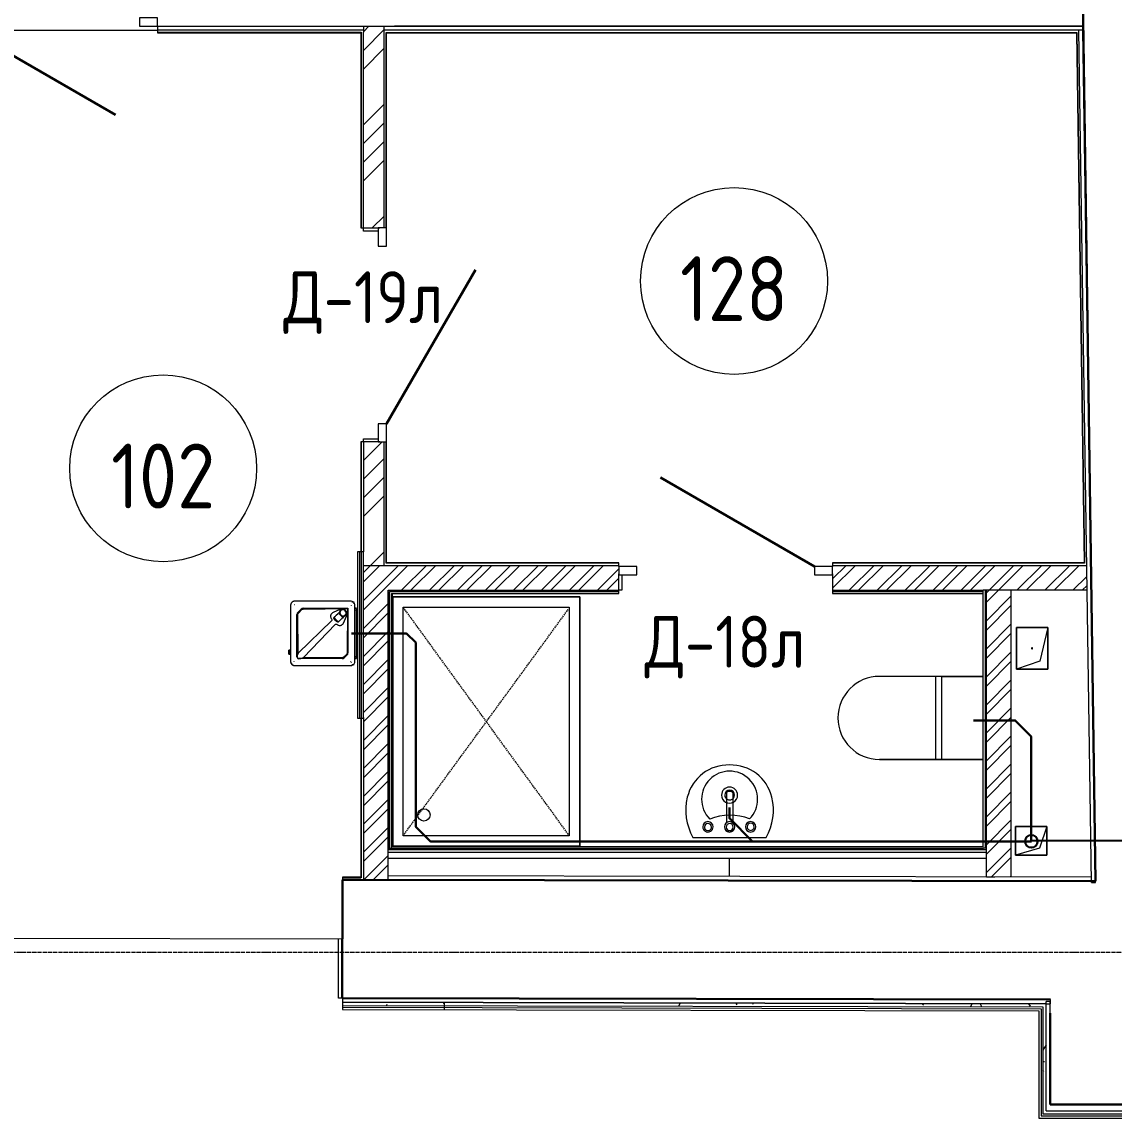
# Model space of a CAD drawing. Header units: millimetres. Extents: x -10178924 to 11692288, y -947381 to 58396.
# Drawn here: x 33007 to 38266, y -79722 to -74444 of the extents above; entities that cross this region are included whole.
import ezdxf

# ---------------------------------------------------------------- set-up
doc = ezdxf.new("R2010")
doc.units = ezdxf.units.MM
doc.linetypes.add('ADSK_Линия сетки', pattern=[25, 20, -2.5, 0, -2.5])
doc.linetypes.add('HIDDEN', pattern=[9.525, 6.35, -3.175])
for name, color, linetype, lineweight in [('!К1', 32, 'Continuous', 30), ('Аннотация', 7, 'Continuous', 18), ('Двери', 7, 'Continuous', 9), ('Марки дверей', 7, 'Continuous', 20), ('Обобщенные модели', 7, 'Continuous', 18), ('Оси', 253, 'Continuous', 9), ('Перекрытие', 7, 'Continuous', 18), ('Сантехника', 7, 'Continuous', 18), ('Стены внутренние', 7, 'Continuous', 18), ('Стены несущие', 7, 'Continuous', 30), ('Стены отделка', 7, 'Continuous', 30), ('Стены перегородки', 7, 'Continuous', 30), ('Стены штриховка', 7, 'Continuous', 9), ('ШТРИХОВКА', 252, 'Continuous', 15)]:
    doc.layers.add(name, color=color, linetype=linetype, lineweight=lineweight)
doc.layers.add('Линии', color=7, linetype='Continuous', lineweight=9, true_color=0x00a600)
doc.styles.add('GOST Common', font='GOST_Common.ttf', dxfattribs={"width": 0.9, "height": 350})
doc.styles.add('GOST Common_2', font='GOST_Common.ttf', dxfattribs={"width": 0.9, "height": 250})
pattern_1 = [(0, (0, -66749.99), (406.4, 101.6), [33.528, -271.272, 33.528, -271.272, -1625.6]), (0, (0, -66749.99), (406.4, 101.6), [-609.6, 33.528, -576.072, 33.528, -271.272, -711.2]), (0, (0, -66749.99), (406.4, 101.6), [-1524, 33.528, -169.672, 33.528, -474.472]), (120, (152.4, -66699.19), (-291.18818, 301.15272), [33.528, -271.272, 33.528, -271.272, -1625.6]), (120, (152.4, -66699.19), (-291.18818, 301.15272), [-609.6, 33.528, -576.072, 33.528, -271.272, -711.2]), (120, (152.4, -66699.19), (-291.18818, 301.15272), [-1524, 33.528, -169.672, 33.528, -474.472]), (240, (203.2, -66495.99), (-115.21182, -402.75272), [33.528, -271.272, 33.528, -271.272, -1625.6]), (240, (203.2, -66495.99), (-115.21182, -402.75272), [-609.6, 33.528, -576.072, 33.528, -271.272, -711.2]), (240, (203.2, -66495.99), (-115.21182, -402.75272), [-1524, 33.528, -169.672, 33.528, -474.472])]

# ---------------------------------------------------------------- blocks, each defined once
blk = doc.blocks.new('оси')
at = {"layer": 'Оси', "linetype": 'ADSK_Линия сетки'}
blk.add_line((-3614.3, 15100), (62615.4, 15100), dxfattribs=at)
blk = doc.blocks.new('АС_Дверь_Однопольная_Алюминиевая - 1030х2200 алюм ост с мат_плёнкой Д18л-3421863-План 1-го этажа')
at = {"layer": 'Двери'}
for p, q in [((-303, -17.5), (-390, -17.5)), ((-390, -17.5), (-390, -57.5)), ((-303, -57.5), (-303, -17.5)), ((640, -17.5), (553, -17.5)), ((553, -17.5), (553, -57.5)), ((640, -57.5), (640, -17.5)), ((-390, -57.5), (-303, -57.5)), ((553, -57.5), (640, -57.5))]:
    blk.add_line(p, q, dxfattribs=at)
at = {"layer": 'Двери', "lineweight": 30}
blk.add_line((-303, -57.5), (438.3, -485.5), dxfattribs=at)
blk = doc.blocks.new('SND_2D_Унитаз1 - 700x400-610750-План 1-го этажа')
at = {"layer": 'Сантехника'}
for p, q in [((-200, 180), (-200, -320)), ((-200, -20), (-200, 180)), ((200, -320), (200, 180)), ((200, 180), (200, -20)), ((-200, -20), (-200, -320)), ((200, -20), (-200, -20)), ((-200, -50), (200, -50)), ((200, -20), (200, -320))]:
    blk.add_line(p, q, dxfattribs=at)
blk.add_arc((0, -320), 200, 180, 360, dxfattribs=at)
blk.add_arc((0, -320), 200, 180, 360, dxfattribs=at)
blk = doc.blocks.new('Shower Tray _1_ - 900 x 1200mm Wide-661722-План 1-го этажа')
at = {"layer": 'Сантехника'}
for p, q in [((-600, 450), (-600, -450)), ((600, 450), (-600, 450)), ((-600, -450), (-600, 450)), ((-600, 450), (600, 450)), ((600, -450), (600, 450)), ((600, 450), (600, -450)), ((-550, -400), (-550, 400)), ((-550, 400), (550, 400)), ((550, 400), (550, -400)), ((550, -400), (-550, -400)), ((-600, -450), (600, -450)), ((600, -450), (-600, -450))]:
    blk.add_line(p, q, dxfattribs=at)
at = {"layer": 'Сантехника', "color": 8, "linetype": 'HIDDEN', "lineweight": 9, "true_color": 0x808080}
for p, q in [((-550, -400), (550, 400)), ((-550, 400), (539.3, -394.7))]:
    blk.add_line(p, q, dxfattribs=at)
at = {"layer": 'Сантехника'}
blk.add_circle((-450, 300), 30, dxfattribs=at)
blk = doc.blocks.new('Sink - Cloakroom - 440 x 350mm-657933-План 1-го этажа')
at = {"layer": 'Сантехника'}
for p, q in [((176.5, 0), (-176.5, 0)), ((176.5, 0), (-176.5, 0)), ((-15, -214.9), (-15, -70.7)), ((15, -214.9), (15, -70.7))]:
    blk.add_line(p, q, dxfattribs=at)
for centre, radius, start, end in [((53.3, -130.8), 264.4, 150.3649, 193.6351), ((-53.3, -130.8), 264.4, 346.3649, 29.6351), ((53.3, -130.8), 264.4, 150.3649, 193.6351), ((-101.3, -50.7), 25, 0, 180), ((-101.3, -50.7), 25, 180, 0), ((-101.3, -50.7), 17, 360, 180), ((-101.3, -50.7), 17, 180, 360), ((0, -50.7), 25, 0, 180), ((0, -50.7), 25, 180, 0), ((-0.8, -49.2), 16.8, 90, 270), ((-0.8, -49.2), 16.8, 270, 90), ((104.3, -50.7), 25, 360, 180), ((104.3, -50.7), 25, 180, 360), ((104.3, -49.7), 17, 360, 180), ((104.3, -49.7), 17, 180, 360), ((-53.3, -130.8), 264.4, 346.3649, 29.6351), ((0, -183.6), 135, 135.4629, 45.0556), ((-1.6, 160.3), 266.6, 249.1986, 291.3199), ((-5.9, -145.1), 203.5, 193.6351, 271.6558), ((-5.9, -145.1), 203.5, 193.6351, 271.6558), ((0, -203.6), 38.6, 360, 180), ((0, -203.6), 38.6, 180, 360), ((0, -203.6), 23.5, 360, 180), ((0, -203.6), 23.5, 180, 360), ((5.9, -145.1), 203.5, 268.3442, 346.3649), ((5.9, -145.1), 203.5, 268.3442, 346.3649)]:
    blk.add_arc(centre, radius, start, end, dxfattribs=at)
blk.add_ellipse((0, -214.9), major_axis=(-15, 0), ratio=0.428525, start_param=0, end_param=3.141593, dxfattribs=at)
blk = doc.blocks.new('АС_Дверь_Однопольная_Алюминиевая - 1000х2100 алюм ост Д27л EIW30-6531411-План 1-го этажа')
at = {"layer": 'Двери'}
for p, q in [((-303, -20), (-390, -20)), ((-390, -20), (-390, -60)), ((-303, -60), (-303, -20)), ((640, -20), (553, -20)), ((553, -20), (553, -60)), ((640, -60), (640, -20)), ((-390, -60), (-303, -60)), ((553, -60), (640, -60))]:
    blk.add_line(p, q, dxfattribs=at)
at = {"layer": 'Двери', "lineweight": 30}
blk.add_line((-303, -60), (438.3, -488), dxfattribs=at)
blk = doc.blocks.new('GM_Отверстие прямоугольное _в плите_ - Отверстие-1433287-План 1-го этажа')
at = {"layer": 'Обобщенные модели'}
for p, q in [((-75, -69.3), (-75, 69.3)), ((-75, 69.3), (75, 69.3)), ((75, 69.3), (-75, 69.3)), ((-75, 69.3), (-75, -69.3)), ((-40.4, 34.6), (75, 69.3)), ((75, 69.3), (75, -69.3)), ((75, -69.3), (75, 69.3)), ((-75, -69.3), (-40.4, 34.6)), ((75, -69.3), (-75, -69.3)), ((-75, -69.3), (75, -69.3))]:
    blk.add_line(p, q, dxfattribs=at)
for start, end in [(360, 180), (180, 360), (60, 165), (300, 360), (195, 270)]:
    blk.add_arc((0, 0), 2.5, start, end, dxfattribs=at)
blk = doc.blocks.new('GM_Отверстие прямоугольное _в плите_ - Отверстие-1433288-План 1-го этажа')
at = {"layer": 'Обобщенные модели'}
for p, q in [((-75, -100), (-75, 100)), ((-75, 100), (75, 100)), ((75, 100), (-75, 100)), ((-75, 100), (-75, -100)), ((-75, -100), (-37.5, 62.5)), ((-37.5, 62.5), (75, 100)), ((75, 100), (75, -100)), ((75, -100), (75, 100)), ((75, -100), (-75, -100)), ((-75, -100), (75, -100))]:
    blk.add_line(p, q, dxfattribs=at)
for start, end in [(360, 180), (180, 360), (60, 165), (300, 360), (195, 270)]:
    blk.add_arc((0, 0), 2.5, start, end, dxfattribs=at)
blk = doc.blocks.new('АС_Дверь_Однопольная_Алюминиевая - 1030х2200 алюм ост с мат_плёнкой Д19л-6540834-План 1-го этажа')
at = {"layer": 'Двери'}
for p, q in [((-303, -5), (-390, -5)), ((-390, -5), (-390, -45)), ((-390, -45), (-303, -45)), ((-303, -45), (-303, -5)), ((640, -5), (553, -5)), ((553, -5), (553, -45)), ((553, -45), (640, -45)), ((640, -45), (640, -5))]:
    blk.add_line(p, q, dxfattribs=at)
at = {"layer": 'Двери', "lineweight": 30}
blk.add_line((-303, -45), (438.3, -473), dxfattribs=at)
blk = doc.blocks.new('Reece_Tap_Wolfen_Drinking-Fountain - 10 L_Stainless Steel-V103-План 1-го этажа')
at = {"layer": 'Сантехника'}
for p, q in [((34589.5, 14634.5), (34321.5, 14634.5)), ((34589.8, 14634.5), (34589.5, 14634.5)), ((34607.1, 14629.5), (34595.3, 14629.5)), ((34300.5, 14613.5), (34300.5, 14345.5)), ((34318.9, 14619.2), (34320.1, 14619.2)), ((34331.3, 14366.1), (34331.3, 14570.9)), ((34335.4, 14580.8), (34351.6, 14597)), ((34337.8, 14385), (34336.1, 14570.9)), ((34338.8, 14577.6), (34354.8, 14594)), ((34361.5, 14601.1), (34576.9, 14601.1)), ((34361.7, 14597), (34575.1, 14599.2)), ((34538.7, 14595.1), (34505.3, 14580.1)), ((34521.2, 14567.4), (34529.3, 14575.4)), ((34530.9, 14576.9), (34539.8, 14585.8)), ((34536.2, 14573.5), (34539.7, 14589.3)), ((34548.5, 14561.1), (34536.5, 14572.5)), ((34540.8, 14590.4), (34537.3, 14574.6)), ((34537.6, 14573.7), (34549.6, 14562.2)), ((34541, 14590.8), (34539.9, 14589.7)), ((34557, 14595.3), (34541.5, 14591.1)), ((34557.1, 14560), (34565, 14568.6)), ((34570, 14583.6), (34558, 14595.1)), ((34566.8, 14566.9), (34570.3, 14582.7)), ((34575.1, 14599.2), (34573.3, 14385.7)), ((34575.1, 14599.2), (34576.9, 14601.1)), ((34576.9, 14601.1), (34576.9, 14385.7)), ((34592.8, 14616.2), (34592.8, 14614.1)), ((34618.8, 14600.5), (34610.5, 14600.5)), ((34618, 14599.5), (34610.5, 14599.5)), ((34610.6, 14369.5), (34610.6, 14589.5)), ((34610.8, 14345.5), (34610.8, 14613.5)), ((34618, 14359.5), (34618, 14599.5)), ((34499.1, 14541.4), (34337.8, 14385)), ((34362.8, 14364), (34517.1, 14523.4)), ((34511.7, 14558.9), (34508.8, 14555.9)), ((34508.9, 14556), (34511.9, 14558.6)), ((34533.6, 14537.1), (34530.8, 14534)), ((34530.8, 14533.9), (34533.7, 14536.9)), ((34540.1, 14543.8), (34545.5, 14549.2)), ((34541.7, 14545.1), (34549.5, 14552.4)), ((34545.3, 14548.8), (34541.9, 14545.3)), ((34550.5, 14554.2), (34542.4, 14546.2)), ((34565, 14565), (34549.5, 14560.8)), ((34556.8, 14559.8), (34549.7, 14552.7)), ((34550.3, 14553.5), (34556, 14559.1)), ((34555.9, 14559.1), (34550.4, 14553.5)), ((34550.6, 14562), (34566.1, 14566.2)), ((34559.8, 14563.4), (34552.1, 14555.7)), ((34555.9, 14529.4), (34570.9, 14562.8)), ((34565.5, 14565.3), (34566.5, 14566.4)), ((34332.5, 14367.2), (34331.2, 14365.8)), ((34331.3, 14366), (34332.5, 14367.2)), ((34332.5, 14369.7), (34332.5, 14366.1)), ((34337.8, 14385), (34333, 14372.8)), ((34549.1, 14357.9), (34339.5, 14357.9)), ((34339.6, 14359.1), (34347.5, 14359.1)), ((34350.6, 14359.4), (34362.8, 14364)), ((34549.2, 14362.1), (34362.8, 14364)), ((34570.2, 14378.5), (34556.2, 14364.9)), ((34572.8, 14375.8), (34559, 14362)), ((34610.5, 14359.5), (34618, 14359.5)), ((34618.8, 14358.5), (34610.5, 14358.5)), ((34318.8, 14343.5), (34318.8, 14345.1)), ((34321.5, 14324.5), (34589.5, 14324.5)), ((34589.5, 14324.5), (34589.8, 14324.5)), ((34590.5, 14339.7), (34591.7, 14339.7)), ((34592.8, 14341.1), (34592.8, 14339.7)), ((34595.3, 14329.5), (34607.1, 14329.5))]:
    blk.add_line(p, q, dxfattribs=at)
at = {"layer": 'Сантехника', "lineweight": 9}
for p, q in [((34293.7, 14398.1), (34293.1, 14398.7)), ((34293.1, 14379.2), (34293.7, 14379.8)), ((34294.2, 14398.7), (34293.6, 14398.1)), ((34293.6, 14379.8), (34294.2, 14379.2)), ((34294.8, 14398.1), (34294.2, 14398.7)), ((34294.2, 14379.2), (34294.8, 14379.8)), ((34295.4, 14398.7), (34294.8, 14398.1)), ((34294.8, 14379.8), (34295.4, 14379.2)), ((34296, 14398.1), (34295.4, 14398.7)), ((34295.4, 14379.2), (34296, 14379.8)), ((34296.6, 14398.7), (34296, 14398.1)), ((34296, 14379.8), (34296.6, 14379.2)), ((34297.2, 14398.1), (34296.6, 14398.7)), ((34296.6, 14379.2), (34297.2, 14379.8)), ((34297.8, 14398.7), (34297.2, 14398.1)), ((34297.2, 14379.8), (34297.8, 14379.2)), ((34298.4, 14398.1), (34297.8, 14398.7)), ((34297.8, 14379.2), (34298.4, 14379.8)), ((34299, 14398.7), (34298.4, 14398.1)), ((34298.4, 14379.8), (34299, 14379.2)), ((34299.6, 14398.1), (34299, 14398.7)), ((34299, 14379.2), (34299.6, 14379.8)), ((34300.2, 14398.7), (34299.6, 14398.1)), ((34299.6, 14379.8), (34300.2, 14379.2)), ((34300.8, 14398.1), (34300.2, 14398.7)), ((34300.2, 14379.2), (34300.8, 14379.8))]:
    blk.add_line(p, q, dxfattribs=at)
at = {"layer": 'Сантехника', "flags": 128}
for points in [[(34321.5, 14634.5), (34320.7, 14634.5), (34319.9, 14634.4), (34319, 14634.3), (34318.2, 14634.2), (34317.4, 14634.1), (34316.6, 14633.9), (34315.7, 14633.7), (34314.9, 14633.4), (34314.1, 14633.1), (34313.4, 14632.8), (34312.6, 14632.5), (34311.8, 14632.1), (34311.1, 14631.7), (34310.4, 14631.3), (34309.7, 14630.8), (34309, 14630.3), (34308.3, 14629.8), (34307.7, 14629.3), (34307.1, 14628.7), (34306.5, 14628.1), (34305.9, 14627.5), (34305.4, 14626.9), (34304.8, 14626.2), (34304.3, 14625.5), (34303.9, 14624.8), (34303.4, 14624.1), (34303, 14623.4), (34302.6, 14622.6), (34302.3, 14621.9), (34302, 14621.1), (34301.7, 14620.3), (34301.4, 14619.5), (34301.2, 14618.7), (34301, 14617.9), (34300.8, 14617), (34300.7, 14616.2), (34300.6, 14615.4), (34300.6, 14614.5), (34300.5, 14613.7), (34300.5, 14613.5)], [(34341.6, 14634.2), (34341.6, 14634.2), (34341.6, 14634.3), (34341.6, 14634.3), (34341.6, 14634.3), (34341.6, 14634.3), (34341.6, 14634.4), (34341.6, 14634.4), (34341.6, 14634.4), (34341.6, 14634.4), (34341.6, 14634.4), (34341.6, 14634.4), (34341.6, 14634.4), (34341.6, 14634.4), (34341.6, 14634.4), (34341.6, 14634.4), (34341.6, 14634.4), (34341.6, 14634.4), (34341.6, 14634.4), (34341.6, 14634.4), (34341.6, 14634.4), (34341.6, 14634.4), (34341.6, 14634.5), (34341.6, 14634.5), (34341.6, 14634.5), (34341.6, 14634.5), (34341.6, 14634.5)], [(34569.6, 14634.2), (34569.6, 14634.2), (34569.6, 14634.3), (34569.6, 14634.3), (34569.6, 14634.3), (34569.6, 14634.3), (34569.6, 14634.4), (34569.6, 14634.4), (34569.6, 14634.4), (34569.6, 14634.4), (34569.6, 14634.4), (34569.6, 14634.4), (34569.6, 14634.4), (34569.6, 14634.4), (34569.6, 14634.4), (34569.6, 14634.4), (34569.6, 14634.4), (34569.6, 14634.4), (34569.6, 14634.4), (34569.6, 14634.4), (34569.6, 14634.4), (34569.6, 14634.4), (34569.6, 14634.5), (34569.6, 14634.5), (34569.6, 14634.5), (34569.6, 14634.5), (34569.6, 14634.5)], [(34508.7, 14553.4), (34508.4, 14554), (34508.3, 14554.6), (34508.4, 14555.1), (34508.6, 14555.6), (34508.9, 14556)], [(34528.2, 14533.8), (34522.3, 14537.5), (34516.9, 14542.1), (34512.3, 14547.5), (34508.7, 14553.4)], [(34530.8, 14534), (34530.5, 14533.7), (34530, 14533.5), (34529.4, 14533.5), (34528.8, 14533.6), (34528.2, 14533.8)], [(34333, 14372.8), (34332.8, 14372.5), (34332.7, 14372), (34332.7, 14371.5), (34332.6, 14370.9), (34332.6, 14370.3), (34332.5, 14369.7)], [(34347.5, 14359.1), (34348.1, 14359.1), (34348.7, 14359.1), (34349.3, 14359.2), (34349.8, 14359.2), (34350.3, 14359.3), (34350.6, 14359.4)], [(34300.5, 14345.5), (34300.6, 14344.6), (34300.6, 14343.8), (34300.7, 14343), (34300.8, 14342.1), (34301, 14341.3), (34301.1, 14340.5), (34301.4, 14339.7), (34301.6, 14338.9), (34301.9, 14338.1), (34302.2, 14337.3), (34302.5, 14336.5), (34302.9, 14335.8), (34303.3, 14335), (34303.8, 14334.3), (34304.2, 14333.6), (34304.7, 14332.9), (34305.2, 14332.3), (34305.8, 14331.6), (34306.3, 14331), (34306.9, 14330.4), (34307.5, 14329.8), (34308.2, 14329.3), (34308.8, 14328.8), (34309.5, 14328.3), (34310.2, 14327.8), (34310.9, 14327.4), (34311.6, 14327), (34312.4, 14326.6), (34313.2, 14326.2), (34313.9, 14325.9), (34314.7, 14325.6), (34315.5, 14325.4), (34316.3, 14325.1), (34317.1, 14324.9), (34318, 14324.8), (34318.8, 14324.7), (34319.6, 14324.6), (34320.5, 14324.5), (34321.3, 14324.5), (34321.5, 14324.5)], [(34341.6, 14324.8), (34341.6, 14324.7), (34341.6, 14324.7), (34341.6, 14324.7), (34341.6, 14324.6), (34341.6, 14324.6), (34341.6, 14324.6), (34341.6, 14324.6), (34341.6, 14324.6), (34341.6, 14324.6), (34341.6, 14324.6), (34341.6, 14324.6), (34341.6, 14324.5), (34341.6, 14324.5), (34341.6, 14324.5), (34341.6, 14324.5), (34341.6, 14324.5), (34341.6, 14324.5), (34341.6, 14324.5), (34341.6, 14324.5), (34341.6, 14324.5), (34341.6, 14324.5), (34341.6, 14324.5), (34341.6, 14324.5), (34341.6, 14324.5), (34341.6, 14324.5), (34341.6, 14324.5)], [(34569.6, 14324.8), (34569.6, 14324.7), (34569.6, 14324.7), (34569.6, 14324.7), (34569.6, 14324.6), (34569.6, 14324.6), (34569.6, 14324.6), (34569.6, 14324.6), (34569.6, 14324.6), (34569.6, 14324.6), (34569.6, 14324.6), (34569.6, 14324.6), (34569.6, 14324.5), (34569.6, 14324.5), (34569.6, 14324.5), (34569.6, 14324.5), (34569.6, 14324.5), (34569.6, 14324.5), (34569.6, 14324.5), (34569.6, 14324.5), (34569.6, 14324.5), (34569.6, 14324.5), (34569.6, 14324.5), (34569.6, 14324.5), (34569.6, 14324.5), (34569.6, 14324.5), (34569.6, 14324.5)]]:
    blk.add_lwpolyline(points, dxfattribs=at)
at = {"layer": 'Сантехника'}
for centre, major_axis, ratio, start_param, end_param in [((34321.8, 14613.5), (0, 21), 0.999921, 0.894453, 1.570796), ((34321.8, 14613.5), (0, 21), 0.999921, 0.436121, 0.754767), ((34321.8, 14613.5), (0, 21), 0.999921, 0.240456, 0.379726), ((34321.8, 14613.5), (0, 21), 0.999921, 0.012861, 0.132209), ((34589.8, 14613.5), (0, 21), 0.999921, 5.594616, 6.283185), ((34589.8, 14613.5), (0, 21), 0.999921, 4.712389, 5.57487), ((34595.3, 14616.5), (0, 13), 0.999921, 5.343263, 5.45887), ((34345.3, 14570.9), (0, 14), 0.999921, 0.785398, 1.570796), ((34361.5, 14587.1), (0, 14), 0.999921, 0, 0.785398), ((34531.9, 14578), (3.54, 3.54), 0.008884, 3.883516, 4.407115), ((34537.2, 14573.2), (-0.727, 0.687), 0.953727, 0.519126, 1.566324), ((34553.8, 14578.6), (-11.2, 10.6), 0.953727, 4.682836, 7.824429), ((34538.3, 14574.4), (-0.727, 0.687), 0.953727, 0.519126, 1.566324), ((34541.8, 14590.2), (-0.727, 0.687), 0.953727, 5.755114, 6.802312), ((34553.8, 14578.6), (-11.2, 10.6), 0.953727, 1.541244, 4.682836), ((34557.3, 14594.4), (-0.727, 0.687), 0.953727, 4.707917, 5.755114), ((34569.3, 14582.9), (-0.727, 0.687), 0.953727, 3.660719, 4.707917), ((34589.6, 14613.5), (0, 1), 0.999921, 4.974188, 5.497787), ((34589.8, 14613.5), (0, 1), 0.999921, 4.712389, 5.497787), ((34610.6, 14589.5), (0, 4), 0.012565, 0, 1.570796), ((34610.6, 14589.5), (0, 4), 0.012565, 4.712389, 6.283185), ((34513.8, 14556.8), (-2.14, 2.1), 0.67568, 6.213661, 7.396522), ((34535.4, 14560.3), (-22.9, 22.5), 0.67568, 1.113337, 2.004151), ((34290.3, 14798.3), (-232.8, 229), 0.67568, 3.072068, 3.129541), ((34531.6, 14539), (-2.14, 2.1), 0.67568, 2.004151, 3.187013), ((34773.3, 14315.3), (-232.8, 229), 0.67568, 6.271133, 6.328605), ((34544.4, 14547.9), (2.2, 2.2), 0.008884, 5.157606, 6.283185), ((34542.7, 14559.8), (0, 10), 0.999921, 3.665191, 3.926991), ((34549.2, 14561.8), (-0.727, 0.687), 0.953727, 1.566324, 2.613521), ((34550.3, 14562.9), (-0.727, 0.687), 0.953727, 1.566324, 2.613521), ((34553.1, 14556.3), (3.54, 3.54), 0.008884, 2.365079, 3.141593), ((34553.1, 14556.3), (3.54, 3.54), 0.008884, 3.150478, 3.674076), ((34553.1, 14556.3), (2.83, 2.83), 0.008884, 2.584601, 3.087061), ((34553.1, 14556.8), (3.54, 3.54), 0.008884, 3.883516, 4.407115), ((34553.1, 14556.3), (2.83, 2.83), 0.008884, 2.082141, 2.333371), ((34553.1, 14556.3), (3.54, 3.54), 0.008884, 0.008885, 1.841481), ((34553.1, 14556.3), (2.83, 2.83), 0.008884, 0.072302, 1.830911), ((34553.1, 14556.3), (3.54, 3.54), 0.008884, 5.768471, 6.283185), ((34549.7, 14566.8), (0, 10), 0.999921, 3.926991, 4.18879), ((34565.8, 14567.1), (-0.71, 0.671), 0.953727, 2.613521, 3.660719), ((34339.5, 14366.1), (0, 8.25), 0.999921, 1.570796, 3.141593), ((34339.6, 14366.1), (0, 7.05), 0.999921, 1.570796, 3.141593), ((34549.1, 14371.9), (0, 14), 0.999921, 3.141593, 3.926991), ((34562.9, 14385.7), (0, 14), 0.999921, 3.926991, 4.712389), ((34610.6, 14369.5), (0, 4), 0.012565, 1.570796, 3.141593), ((34610.6, 14369.5), (0, 4), 0.012565, 3.141593, 4.712389), ((34321.8, 14345.5), (0, 21), 0.999921, 1.570796, 1.643311), ((34321.8, 14345.5), (0, 21), 0.999921, 1.814033, 1.977197), ((34321.8, 14345.5), (0, 21), 0.999921, 2.013466, 2.303803), ((34316.3, 14342.5), (0, 13), 0.999921, 2.094395, 2.291942), ((34321.8, 14345.5), (0, 21), 0.999921, 2.443548, 3.128732), ((34589.8, 14345.5), (0, 21), 0.999921, 3.141593, 3.275266), ((34589.6, 14345.5), (0, 1), 0.999921, 4.18879, 4.45059), ((34589.8, 14345.5), (0, 21), 0.999921, 3.338101, 3.508117), ((34589.8, 14345.5), (0, 21), 0.999921, 3.523514, 3.983541), ((34589.8, 14345.5), (0, 21), 0.999921, 4.050377, 4.712389)]:
    blk.add_ellipse(centre, major_axis=major_axis, ratio=ratio, start_param=start_param, end_param=end_param, dxfattribs=at)
at = {"layer": 'Сантехника', "lineweight": 9}
for centre, major_axis, start_param, end_param in [((34293.1, 14389), (0, 9.73), 5.519478, 7.853982), ((34293.1, 14389), (0, 9.73), 1.570796, 3.9053), ((34293.1, 14389), (0, 7.5), 4.712389, 7.853982), ((34293.1, 14389), (0, 7.5), 1.570796, 4.712389), ((34293.6, 14389), (0, 9.13), 5.572378, 7.853982), ((34293.6, 14389), (0, 9.13), 1.570796, 3.8524), ((34294.2, 14389), (0, 9.73), 5.519478, 7.853982), ((34294.2, 14389), (0, 9.73), 1.570796, 3.9053), ((34294.8, 14389), (0, 9.13), 5.572378, 7.853982), ((34294.8, 14389), (0, 9.13), 1.570796, 3.8524), ((34295.4, 14389), (0, 9.73), 5.519478, 7.853982), ((34295.4, 14389), (0, 9.73), 1.570796, 3.9053), ((34296, 14389), (0, 9.13), 5.572378, 7.853982), ((34296, 14389), (0, 9.13), 1.570796, 3.8524), ((34296.6, 14389), (0, 9.73), 5.519478, 7.853982), ((34296.6, 14389), (0, 9.73), 1.570796, 3.9053), ((34297.2, 14389), (0, 9.13), 5.572378, 7.853982), ((34297.2, 14389), (0, 9.13), 1.570796, 3.8524), ((34297.8, 14389), (0, 9.73), 5.519478, 7.853982), ((34297.8, 14389), (0, 9.73), 1.570796, 3.9053), ((34298.4, 14389), (0, 9.13), 5.572378, 7.853982), ((34298.4, 14389), (0, 9.13), 1.570796, 3.8524), ((34299, 14389), (0, 9.73), 5.519478, 7.853982), ((34299, 14389), (0, 9.73), 1.570796, 3.9053), ((34299.6, 14389), (0, 9.13), 5.572378, 7.853982), ((34299.6, 14389), (0, 9.13), 1.570796, 3.8524), ((34300.2, 14389), (0, 9.73), 5.519478, 7.853982), ((34300.2, 14389), (0, 9.73), 1.570796, 3.9053)]:
    blk.add_ellipse(centre, major_axis=major_axis, ratio=0.012565, start_param=start_param, end_param=end_param, dxfattribs=at)
at = {"layer": 'Сантехника'}
for points in [[(34336.1, 14570.9), (34336.1, 14571.7), (34336.3, 14573.3), (34337.3, 14575.7), (34338.2, 14577), (34338.8, 14577.6)], [(34354.8, 14594), (34355.4, 14594.6), (34356.7, 14595.7), (34359.1, 14596.7), (34360.8, 14596.9), (34361.7, 14597)], [(34505.3, 14580.1), (34503.8, 14579.4), (34501.1, 14577.8), (34497.7, 14574.4), (34495.2, 14570.3), (34493.7, 14565.7), (34493.4, 14560.9), (34494.2, 14556.2), (34496.1, 14551.8), (34498, 14549.2), (34499.2, 14548.1)], [(34523.9, 14523.4), (34525, 14522.3), (34527.5, 14520.3), (34532, 14518.4), (34536.7, 14517.5), (34541.5, 14517.9), (34546.1, 14519.3), (34550.2, 14521.8), (34553.6, 14525.2), (34555.3, 14528), (34555.9, 14529.4)], [(34541.9, 14545.3), (34541.8, 14545.3), (34541.7, 14545.2), (34541.6, 14545.1)], [(34556.2, 14364.9), (34555.6, 14364.3), (34554.2, 14363.3), (34551.8, 14362.3), (34550.1, 14362.1), (34549.2, 14362.1)], [(34573.3, 14385.7), (34573.3, 14384.8), (34573, 14383), (34572, 14380.6), (34570.9, 14379.2), (34570.2, 14378.5)]]:
    blk.add_open_spline(points, degree=3, dxfattribs=at)
for points, knots in [([(34570.9, 14562.8), (34571.7, 14564.7), (34572.9, 14568.4), (34573.4, 14576.3), (34570.4, 14585.9), (34563.2, 14593.1), (34556, 14596.3), (34550.2, 14597.4), (34544.2, 14597), (34540.5, 14595.9), (34538.7, 14595.1)], [-1, -1, -1, -1, -0.9, -0.8, -0.6, -0.4, -0.3, -0.2, -0.1, 0, 0, 0, 0]), ([(34499.2, 14548.1), (34499.7, 14547.5), (34500.3, 14546.4), (34500.5, 14544.7), (34500.3, 14543.1), (34499.6, 14542), (34499.1, 14541.4)], [-1, -1, -1, -1, -0.666667, -0.5, -0.333333, 0, 0, 0, 0]), ([(34517.1, 14523.4), (34517.7, 14524), (34518.8, 14524.6), (34520.5, 14524.9), (34522.1, 14524.7), (34523.2, 14524), (34523.9, 14523.4)], [-1, -1, -1, -1, -0.666667, -0.5, -0.333333, 0, 0, 0, 0])]:
    blk.add_open_spline(points, degree=3, knots=knots, dxfattribs=at)
blk = doc.blocks.new('1 этаж')
at = {"layer": 'Стены внутренние'}
h = blk.add_hatch(dxfattribs=at)
h.set_pattern_fill('ANSI34', color=256, scale=20, style=0)
h.set_pattern_definition([(45, (-32053.86, -66750), (-269.4077, 269.4077), []), (45, (-31964.06, -66750), (-269.4077, 269.4077), []), (45, (-31874.26, -66750), (-269.4077, 269.4077), []), (45, (-31784.46, -66750), (-269.4077, 269.4077), [])])
h.paths.add_polyline_path([(34751.3, -49346.1), (34651.3, -49346.1), (34651.3, -50318.1), (34751.3, -50318.1)])
h.paths.add_polyline_path([(34751.3, -51348.1), (34723.3, -51348.1), (34651.3, -51348.1), (34651.3, -51943), (34751.3, -51943)])
at = {"layer": 'Стены внутренние', "lineweight": 9}
h = blk.add_hatch(dxfattribs=at)
h.set_pattern_fill('FP_12', color=256, style=0, pattern_type=2)
h.set_pattern_definition(pattern_1)
h.paths.add_polyline_path([(35040, -54062.7), (35040, -54047.7), (34550.5, -54047.7), (34551, -54061.7), (35040, -54062.7)])
h.paths.add_polyline_path([(32851, -54058.2), (32850.1, -54043.2), (30350, -54038.1), (30350, -54053.1), (32850.1, -54058.2)])
h = blk.add_hatch(dxfattribs=at)
h.set_pattern_fill('FP_12', color=256, style=0, pattern_type=2)
h.set_pattern_definition(pattern_1)
h.paths.add_polyline_path([(37938.4, -54068.6), (37938.4, -54053.6), (35040, -54047.7), (35040, -54062.7), (37923.4, -54068.5)])
h = blk.add_hatch(dxfattribs=at)
h.set_pattern_fill('FP_12', color=256, style=0, pattern_type=2)
h.set_pattern_definition(pattern_1)
h.paths.add_polyline_path([(37938.4, -54584.3), (37938.4, -54068.6), (37923.4, -54068.6), (37923.4, -54584.3)])
h = blk.add_hatch(dxfattribs=at)
h.set_pattern_fill('FP_12', color=256, style=0, pattern_type=2)
h.set_pattern_definition(pattern_1)
h.paths.add_polyline_path([(41291.9, -54584.3), (41489.1, -54584.3), (41489.1, -54569.3), (40064.6, -54569.3), (40064.6, -54584.3), (40764.1, -54584.3)])
h.paths.add_polyline_path([(37968.6, -54584.3), (39034.6, -54584.3), (39034.6, -54569.3), (37938.4, -54569.3), (37938.4, -54584.3), (37966.2, -54584.3)])
at = {"layer": 'Стены штриховка'}
h = blk.add_hatch(dxfattribs=at)
h.set_pattern_fill('ANSI32', color=256, scale=10)
h.set_pattern_definition([(45, (-32053.86, -66749.99), (-67.35192, 67.35192), []), (45, (-32008.96, -66749.99), (-67.35192, 67.35192), [])])
h.paths.add_polyline_path([(35880.9, -51943), (34651.3, -51943), (34651.3, -52678.1), (34651.3, -53456.9), (34771.3, -53457.1), (34771.3, -52063), (35880.9, -52063)])
h.paths.add_polyline_path([(38134.5, -51943), (36910.9, -51943), (36910.9, -51988), (36910.9, -52063), (37636.4, -52063), (38136.3, -52063)])
h.paths.add_polyline_path([(37771.4, -52063), (37651.4, -52063), (37651.4, -53443), (37771.4, -53443.2)])
at = {"layer": 'Линии', "color": 7}
for centre in [(36436.3, -50573.6), (33687.3, -51475.7)]:
    blk.add_circle(centre, 450, dxfattribs=at)
at = {"layer": 'Перекрытие'}
for p, q in [((38117.6, -49346.3), (38115.7, -49346.3)), ((32630, -49366.1), (33660, -49366.1)), ((34651.3, -50333.1), (34651.3, -50318.1)), ((34723.3, -50333.1), (34651.3, -50333.1)), ((34651.3, -51348.1), (34651.3, -51333.1)), ((34651.3, -51333.1), (34723.3, -51333.1)), ((35895.9, -51988), (35895.9, -52063)), ((34789.3, -52078.7), (34789.3, -53297.5)), ((35895.9, -52063), (35880.9, -52063)), ((36414.9, -53440.5), (36414.9, -53352.5)), ((32851.6, -53738.2), (34550.6, -53741.7)), ((34531, -54026.7), (34531.6, -53741.7)), ((34550, -54026.7), (34531, -54026.7))]:
    blk.add_line(p, q, dxfattribs=at)
at = {"layer": 'Стены несущие'}
for p, q in [((38078.2, -46617), (38177, -53464.1)), ((34551.2, -53456.7), (34550, -54026.7)), ((34639.3, -53456.9), (34551.2, -53456.7)), ((38177, -53464.1), (34639.3, -53456.9)), ((34550, -54026.7), (37960.1, -54033.6)), ((37958.4, -54099.3), (37958.4, -54539.3)), ((37958.4, -54539.3), (39034.6, -54539.3))]:
    blk.add_line(p, q, dxfattribs=at)
at = {"layer": 'Стены отделка', "lineweight": 9}
for p, q in [((33660, -49346.1), (33660, -49378.1)), ((34651.3, -49346.1), (34651.3, -49376.1)), ((38115.7, -49346.3), (34801.3, -49346.3)), ((38115.7, -49366.3), (38115.7, -49346.3)), ((33745, -49366.1), (33660, -49366.1)), ((33660, -49378.1), (34639.3, -49378.1)), ((34639.3, -49378.1), (34639.3, -50318.1)), ((38115.7, -49366.3), (34751.3, -49366.3)), ((34763.3, -50318.1), (34763.3, -49378.3)), ((34763.3, -49378.3), (38084.5, -49378.3)), ((38084.5, -49378.3), (38122.3, -51931)), ((38116.3, -49366.3), (38096.3, -49366.6)), ((38157.1, -53469.6), (38096.3, -49366.3)), ((38177.1, -53469.3), (38116.3, -49366.3)), ((34639.3, -50318.1), (34731.3, -50318.1)), ((34731.3, -51348.1), (34639.3, -51348.1)), ((34639.3, -51348.1), (34639.3, -51878.1)), ((34763.3, -51931), (34763.3, -51348.1)), ((34651.3, -51878.1), (34623.3, -51878.1)), ((34623.3, -51878.1), (34623.3, -52678.1)), ((34651.3, -52678.1), (34651.3, -51878.1)), ((35880.9, -51931), (34763.3, -51931)), ((35880.9, -51948), (35880.9, -51931)), ((38122.3, -51931), (36910.9, -51931)), ((36910.9, -51931), (36910.9, -51948)), ((35880.9, -52078), (35880.9, -51983)), ((36910.9, -51983), (36910.9, -52078)), ((34771.3, -53457.1), (34771.3, -52063)), ((34786.3, -52078), (35880.9, -52078)), ((34786.3, -53306.5), (34786.3, -52078)), ((36910.9, -52078), (37636.4, -52078)), ((38135.9, -52063), (37636.4, -52063)), ((37636.4, -53297.5), (37636.4, -52063)), ((37651.4, -53443.4), (37651.4, -52063)), ((37771.4, -53443.4), (37771.4, -52063)), ((34623.3, -52678.1), (34651.3, -52678.1)), ((34639.3, -52678.1), (34639.3, -53444.9)), ((37636.4, -53297.5), (34789.3, -53297.5)), ((37636.4, -53303.5), (37651.4, -53303.5)), ((37636.4, -53312.5), (37636.4, -53303.5)), ((37651.4, -53312.5), (34771.3, -53312.5)), ((34771.3, -53352.5), (37651.4, -53352.5)), ((34639.3, -53444.9), (34551.2, -53444.7)), ((34551.2, -53444.7), (34551.2, -53456.7)), ((34651.3, -53456.9), (34651.3, -53453.1)), ((38157.5, -53444), (34771.3, -53437.1)), ((35047.5, -53457.7), (38157.5, -53464)), ((37651.4, -53443.4), (37691.4, -53443.4)), ((38157.5, -53464), (38157.5, -53444)), ((38157.1, -53469.6), (38177.1, -53469.3)), ((34551, -54046.7), (34550.5, -54046.7)), ((34550.5, -54046.7), (34550.5, -54081.7)), ((34551, -54026.7), (34551, -54046.7)), ((35040, -54047.7), (35039.9, -54082.7)), ((37958.4, -54043.6), (37938.4, -54043.6)), ((37938.4, -54569.3), (37938.4, -54043.6)), ((37958.4, -54099.3), (37958.4, -54043.6)), ((37960.1, -54053.6), (37960.1, -54033.6)), ((34550.5, -54081.7), (37903.4, -54088.5)), ((37903.4, -54088.5), (37903.4, -54604.3)), ((37938.4, -54053.6), (37960.1, -54053.6)), ((37903.4, -54604.3), (39034.6, -54604.3))]:
    blk.add_line(p, q, dxfattribs=at)
at = {"layer": 'Стены перегородки', "lineweight": 18}
for p, q in [((38117.6, -49346.1), (38117.6, -49226.1)), ((33660, -49346.1), (38117.6, -49346.1))]:
    blk.add_line(p, q, dxfattribs=at)
at = {"layer": 'Стены штриховка'}
for p, q in [((34751.3, -50318.1), (34751.3, -49346.1)), ((33660, -49376.1), (34641.3, -49376.1)), ((34651.3, -49366.1), (33745, -49366.1)), ((34641.3, -49376.1), (34641.3, -50318.1)), ((34651.3, -50318.1), (34651.3, -49376.1)), ((34761.3, -50318.1), (34761.3, -49376.3)), ((34761.3, -49376.3), (38086.5, -49376.3)), ((38086.5, -49376.3), (38124.3, -51933)), ((34641.3, -51348.1), (34641.3, -51878.1)), ((34651.3, -51348.1), (34651.3, -51878.1)), ((34751.3, -51943), (34751.3, -51348.1)), ((34761.3, -51933), (34761.3, -51348.1)), ((34632.3, -51878.1), (34632.3, -52678.1)), ((34641.3, -51878.1), (34641.3, -52678.1)), ((35880.9, -51933), (34761.3, -51933)), ((38124.3, -51933), (36910.9, -51933)), ((34651.3, -51943), (35880.9, -51943)), ((36910.9, -51943), (38134.5, -51943)), ((34771.3, -52063), (35880.9, -52063)), ((34777.3, -52069), (35880.9, -52069)), ((34777.3, -53306.5), (34777.3, -52069)), ((36910.9, -52063), (37636.4, -52063)), ((36910.9, -52069), (37636.4, -52069)), ((37645.4, -52063), (37645.4, -53303.5)), ((34651.3, -52675.9), (34651.3, -53456.9)), ((34641.3, -52678.1), (34641.3, -53446.9)), ((37636.4, -53306.5), (34771.3, -53306.5)), ((37651.4, -53325.5), (34771.3, -53325.5)), ((34641.3, -53446.9), (34551.2, -53446.7)), ((34551, -54046.7), (37938.4, -54053.6)), ((37938.4, -54053.6), (34551, -54046.7)), ((34550.5, -54061.7), (37923.4, -54068.5)), ((34550.5, -54070.7), (37914.4, -54077.5)), ((37914.4, -54077.5), (37914.4, -54593.3)), ((37923.4, -54068.5), (37923.4, -54584.3)), ((37938.4, -54569.3), (39034.6, -54569.3)), ((37914.4, -54593.3), (39034.6, -54593.3)), ((37923.4, -54584.3), (39034.6, -54584.3))]:
    blk.add_line(p, q, dxfattribs=at)
blk.add_blockref('оси', (-6500.4, -68905))
at = {"layer": 'Двери'}
blk.add_blockref('АС_Дверь_Однопольная_Алюминиевая - 1000х2100 алюм ост Д27л EIW30-6531411-План 1-го этажа', (33020, -49286.1), dxfattribs=at)
for name, p, rotation in [('АС_Дверь_Однопольная_Алюминиевая - 1030х2200 алюм ост с мат_плёнкой Д19л-6540834-План 1-го этажа', (34718.3, -50958.1), 90), ('АС_Дверь_Однопольная_Алюминиевая - 1030х2200 алюм ост с мат_плёнкой Д18л-3421863-План 1-го этажа', (36520.9, -52005.5), 180)]:
    blk.add_blockref(name, p, dxfattribs=dict(at, rotation=rotation))
at = {"layer": 'Обобщенные модели', "rotation": 180}
for name, p in [('GM_Отверстие прямоугольное _в плите_ - Отверстие-1433288-План 1-го этажа', (37871.4, -52342.2)), ('GM_Отверстие прямоугольное _в плите_ - Отверстие-1433287-План 1-го этажа', (37866.9, -53269.6))]:
    blk.add_blockref(name, p, dxfattribs=at)
at = {"layer": 'Сантехника'}
for name, p, rotation in [('Shower Tray _1_ - 900 x 1200mm Wide-661722-План 1-го этажа', (35243, -52694.5), 90), ('SND_2D_Унитаз1 - 700x400-610750-План 1-го этажа', (37456.4, -52677.5), 270), ('Sink - Cloakroom - 440 x 350mm-657933-План 1-го этажа', (36414.9, -53252.5), 180)]:
    blk.add_blockref(name, p, dxfattribs=dict(at, rotation=rotation))
blk.add_blockref('Reece_Tap_Wolfen_Drinking-Fountain - 10 L_Stainless Steel-V103-План 1-го этажа', (0, -66750), dxfattribs=at)
at = {"layer": 'Аннотация', "lineweight": 9, "char_height": 312.5, "width": 520.211, "attachment_point": 5, "line_spacing_factor": 1.022766, "style": 'GOST Common'}
for s, insert in [('128', (36436.3, -50610.5)), ('102', (33687.3, -51512.7))]:
    blk.add_mtext(s, dxfattribs=dict(at, insert=insert))
at = {"layer": 'Марки дверей', "lineweight": 9, "char_height": 250, "width": 803.7, "attachment_point": 5, "line_spacing_factor": 1.022766, "style": 'GOST Common_2'}
for s, insert in [('\\pxqc,t1.8,3.6,5.4,7.2,9,10.8,12.6,14.4,16.2,18,19.8,21.6,23.4,25.2,27,28.8,30.6,32.4,34.2,36,37.8,39.6,41.4,43.2,45,46.8,48.6,50.4,52.2,54,55.8,57.6;{Д-19л}', (34651.1, -50677.4)), ('\\pxqc,t1.8,3.6,5.4,7.2,9,10.8,12.6,14.4,16.2,18,19.8,21.6,23.4,25.2,27,28.8,30.6,32.4,34.2,36,37.8,39.6,41.4,43.2,45,46.8,48.6,50.4,52.2,54,55.8,57.6;{Д-18л}', (36392.3, -52336.3))]:
    blk.add_mtext(s, dxfattribs=dict(at, insert=insert))

msp = doc.modelspace()

# ---------------------------------------------------------------- linework, layer by layer
at = {"layer": '!К1'}
msp.add_line((37869.3, -78386.9), (41445, -78379.5), dxfattribs=at)
for points in [[(36525, -78389.9), (34974, -78389.9), (34903.4, -78319.3), (34903.4, -77432.8), (34859.1, -77388.5), (34594.5, -77388.5)], [(37866.9, -78385.1), (37866.9, -77884.2), (37790.1, -77807.5), (37589, -77807.5)], [(37867.8, -78389.9), (36525, -78389.9), (36414, -78278.9), (36414, -78227.3)]]:
    msp.add_lwpolyline(points, dxfattribs=at)
msp.add_circle((37867.8, -78389.9), 30, dxfattribs=at)

# ---------------------------------------------------------------- block references
at = {"layer": 'ШТРИХОВКА'}
msp.add_blockref('1 этаж', (0, -25118), dxfattribs=at)

doc.saveas('drawing.dxf')
